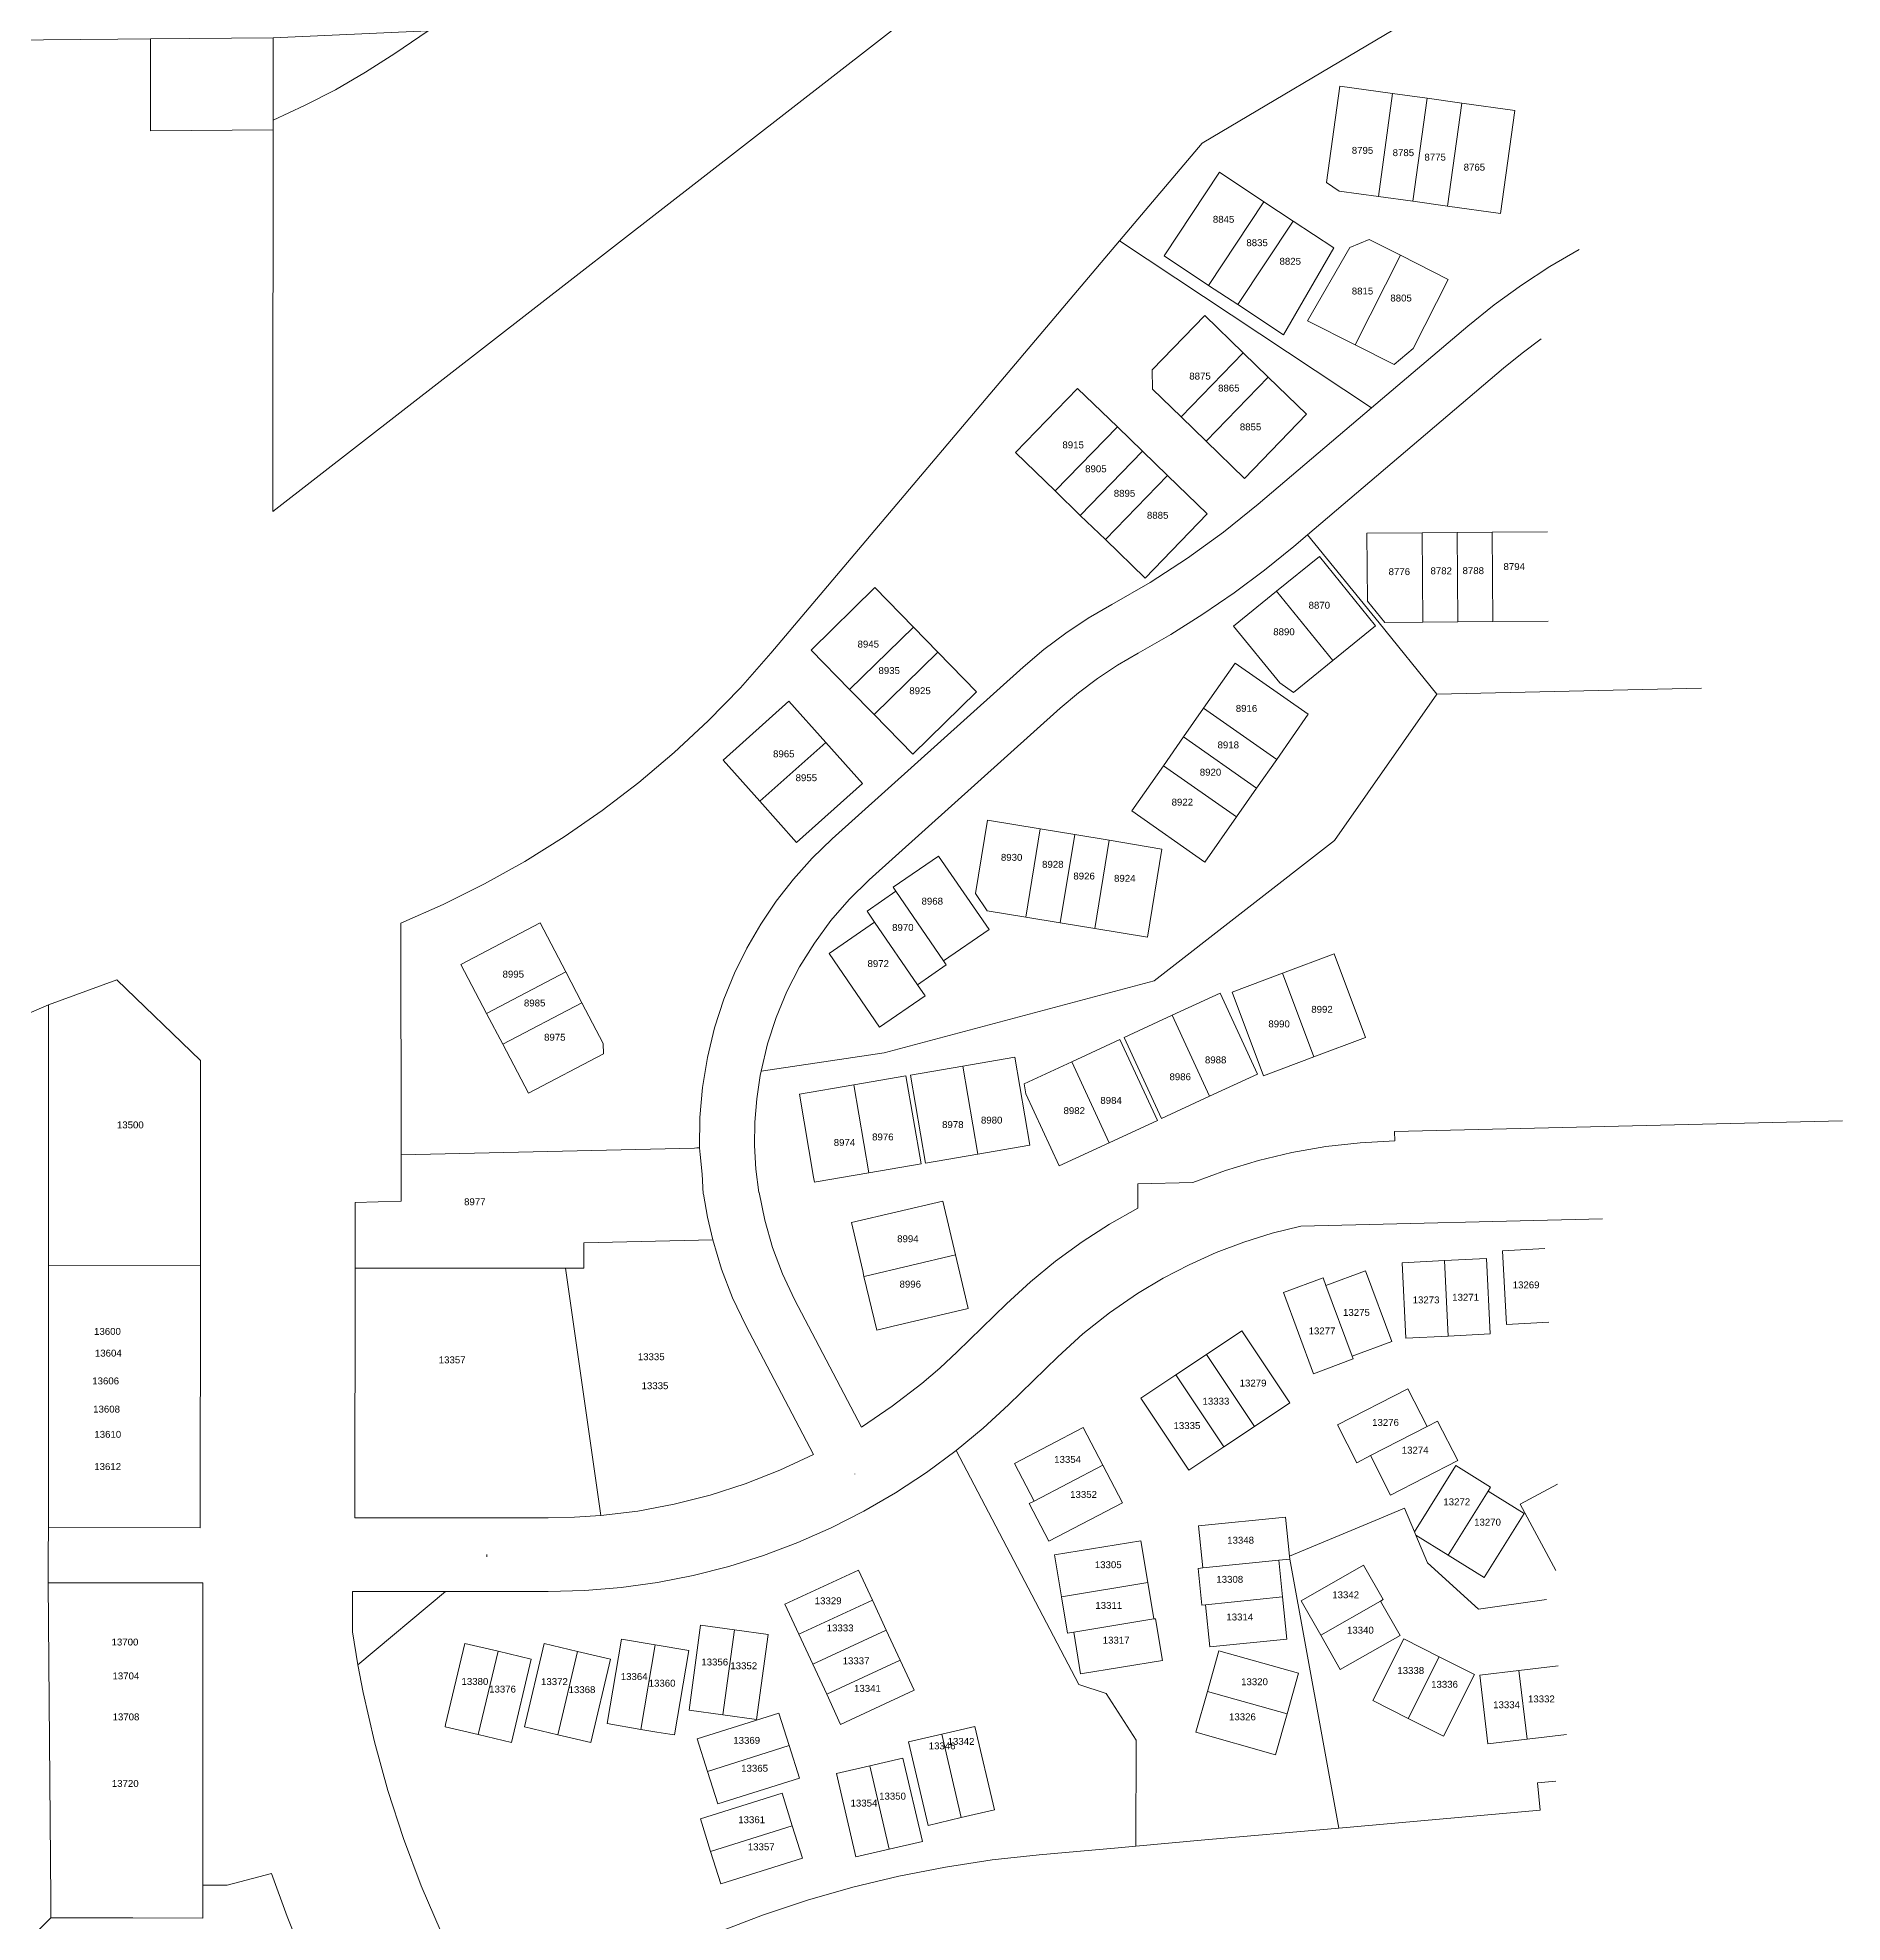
# Model space of a CAD drawing. Header units: feet. Extents: x 865220 to 2822444, y -2240498 to 975731.
# Drawn here: x 2819730 to 2821690, y 968769 to 970816 of the extents above; entities that cross this region are included whole.
import ezdxf
from ezdxf.enums import TextEntityAlignment as Align

# ---------------------------------------------------------------- set-up
doc = ezdxf.new("R2010")
doc.units = ezdxf.units.FT
doc.header["$LTSCALE"] = 0.015
doc.header["$MEASUREMENT"] = 0
doc.layers.add('Dakota County Addresses', color=7, linetype='Continuous')
doc.layers.add('Dakota County Parcels', color=7, linetype='Continuous')
doc.styles.add('Dimensions 100', font='arial.ttf')

# ---------------------------------------------------------------- blocks, each defined once
blk = doc.blocks.new('ACMAP_ANN_TEMPLATE_Dakota County Addresses')
at = {"layer": 'Dakota County Addresses', "style": 'Dimensions 100'}
blk.add_attdef('DakotaCountyAddress', text='', height=50, dxfattribs=at).set_placement((0, 0), align=Align.CENTER)

msp = doc.modelspace()

# ---------------------------------------------------------------- linework, layer by layer
at = {"layer": 'Dakota County Parcels', "lineweight": 5}
for p, q in [((2820118, 970798.9), (2820154.5, 970823.6)), ((2820995, 970701.7), (2821204.1, 970825.3)), ((2819852.8, 970714.9), (2819852.9, 970814.9)), ((2819985.8, 970726.5), (2819985.9, 970816.1)), ((2821130, 970659), (2821144.5, 970763.6)), ((2821201.9, 970755.6), (2821144.5, 970763.6)), ((2821186.4, 970643.6), (2821201.9, 970755.6)), ((2821239.6, 970750.4), (2821201.9, 970755.6)), ((2821224, 970638.4), (2821239.6, 970750.4)), ((2821277.2, 970745.1), (2821239.6, 970750.4)), ((2821261.6, 970633.2), (2821277.2, 970745.1)), ((2821334.6, 970737.1), (2821277.2, 970745.1)), ((2819985.8, 970716.1), (2819985.8, 970726.5)), ((2821319.1, 970625.2), (2821334.6, 970737.1)), ((2819852.8, 970714.9), (2819985.8, 970716.1)), ((2820905.1, 970595.4), (2820995, 970701.7)), ((2820953.6, 970579.2), (2821013.8, 970670)), ((2821013.8, 970670), (2821062.1, 970638)), ((2821130, 970659), (2821143.8, 970649.5)), ((2821001.9, 970547.1), (2821062.1, 970638)), ((2821062.1, 970638), (2821093.8, 970617)), ((2821186.4, 970643.6), (2821143.8, 970649.5)), ((2821224, 970638.4), (2821186.4, 970643.6)), ((2821261.6, 970633.2), (2821224, 970638.4)), ((2821033.6, 970526.2), (2821093.8, 970617)), ((2821093.8, 970617), (2821138, 970587.7)), ((2821319.1, 970625.2), (2821261.6, 970633.2)), ((2820526.7, 970147.5), (2820905.1, 970595.4)), ((2820905.1, 970595.4), (2821179.1, 970414)), ((2821155.5, 970588.1), (2821176.5, 970596.9)), ((2821210.4, 970579.8), (2821176.5, 970596.9)), ((2820953.6, 970579.2), (2821001.9, 970547.1)), ((2821083.2, 970493.3), (2821138, 970587.7)), ((2821109.5, 970508.7), (2821155.5, 970588.1)), ((2821161.2, 970482.5), (2821210.4, 970579.8)), ((2821210.4, 970579.8), (2821262.1, 970553.6)), ((2821262.1, 970553.6), (2821224.1, 970478.4)), ((2821001.9, 970547.1), (2821033.6, 970526.2)), ((2820940.9, 970455.5), (2820998, 970514.3)), ((2820998, 970514.3), (2821039.6, 970474)), ((2821033.6, 970526.2), (2821083.2, 970493.3)), ((2821109.5, 970508.7), (2821161.2, 970482.5)), ((2821179.1, 970414), (2821283.6, 970502.7)), ((2820972.1, 970404.3), (2821039.6, 970474)), ((2821039.6, 970474), (2821066.9, 970447.5)), ((2821161.2, 970482.5), (2821203.6, 970461.1)), ((2821203.6, 970461.1), (2821224.1, 970478.4)), ((2820941.2, 970434.3), (2820940.9, 970455.5)), ((2821109.6, 970276.3), (2821322.4, 970457)), ((2820859.8, 970435.2), (2820792.3, 970365.5)), ((2820859.8, 970435.2), (2820902.9, 970393.4)), ((2820941.2, 970434.3), (2820972.1, 970404.3)), ((2820999.4, 970377.9), (2821066.9, 970447.5)), ((2821066.9, 970447.5), (2821108.5, 970407.2)), ((2821055.8, 970309.3), (2821179.1, 970414)), ((2820835.4, 970323.8), (2820902.9, 970393.4)), ((2820902.9, 970393.4), (2820930.2, 970367)), ((2820972.1, 970404.3), (2820999.4, 970377.9)), ((2821108.5, 970407.2), (2821041, 970337.5)), ((2820999.4, 970377.9), (2821041, 970337.5)), ((2820792.3, 970365.5), (2820835.4, 970323.8)), ((2820862.7, 970297.3), (2820930.2, 970367)), ((2820930.2, 970367), (2820957.5, 970340.6)), ((2820890, 970270.9), (2820957.5, 970340.6)), ((2820957.5, 970340.6), (2821000.5, 970298.8)), ((2820835.4, 970323.8), (2820862.7, 970297.3)), ((2820862.7, 970297.3), (2820890, 970270.9)), ((2820933, 970229.2), (2821000.5, 970298.8)), ((2820890, 970270.9), (2820933, 970229.2)), ((2821094.6, 970263.5), (2821109.6, 970276.3)), ((2821187.3, 970180.5), (2821109.6, 970276.3)), ((2821234, 970278.3), (2821174, 970277.8)), ((2821174.6, 970204), (2821174, 970277.8)), ((2821272, 970278.6), (2821234, 970278.3)), ((2821234.8, 970181.3), (2821234, 970278.3)), ((2821310, 970279), (2821272, 970278.6)), ((2821272.8, 970181.6), (2821272, 970278.6)), ((2821370, 970279.5), (2821310, 970279)), ((2821310.8, 970182), (2821310, 970279)), ((2821122.4, 970252.7), (2821075.7, 970214.9)), ((2821183.4, 970177.3), (2821122.4, 970252.7)), ((2820570.2, 970151), (2820639.6, 970218.8)), ((2820639.6, 970218.8), (2820681.5, 970175.8)), ((2821075.7, 970214.9), (2821029.1, 970177.1)), ((2821075.7, 970214.9), (2821136.8, 970139.5)), ((2821193.3, 970181), (2821174.6, 970204)), ((2820612.1, 970108.1), (2820681.5, 970175.8)), ((2820681.5, 970175.8), (2820708.1, 970148.6)), ((2821029.1, 970177.1), (2821079.3, 970115.3)), ((2821183.4, 970177.3), (2821136.8, 970139.5)), ((2821250, 970103.1), (2821187.3, 970180.5)), ((2821234.8, 970181.3), (2821193.3, 970181)), ((2821272.8, 970181.6), (2821234.8, 970181.3)), ((2821310.8, 970182), (2821272.8, 970181.6)), ((2821370.8, 970182.5), (2821310.8, 970182)), ((2820570.2, 970151), (2820612.1, 970108.1)), ((2820638.7, 970080.9), (2820708.1, 970148.6)), ((2820708.1, 970148.6), (2820750, 970105.7)), ((2820593.2, 969945.9), (2820800.7, 970132.5)), ((2821030.8, 970136.9), (2820996.4, 970087.7)), ((2821030.8, 970136.9), (2821110.3, 970081.4)), ((2821136.8, 970139.5), (2821094.1, 970104.9)), ((2820612.1, 970108.1), (2820638.7, 970080.9)), ((2820680.6, 970038), (2820750, 970105.7)), ((2821079.3, 970115.3), (2821094.1, 970104.9)), ((2821138.8, 969944), (2821250, 970103.1)), ((2821537.3, 970109.5), (2821250, 970103.1)), ((2820474.6, 970031.5), (2820546.2, 970095.4)), ((2820546.2, 970095.4), (2820586.2, 970050.7)), ((2820633.3, 969901.3), (2820840.8, 970087.8)), ((2820996.4, 970087.7), (2820974.7, 970056.6)), ((2820996.4, 970087.7), (2821076, 970032.2)), ((2820638.7, 970080.9), (2820680.6, 970038)), ((2821110.3, 970081.4), (2821076, 970032.2)), ((2820514.6, 969986.7), (2820586.2, 970050.7)), ((2820586.2, 970050.7), (2820626.1, 970005.9)), ((2820974.7, 970056.6), (2820952.9, 970025.4)), ((2820974.7, 970056.6), (2821054.2, 970001)), ((2820474.6, 970031.5), (2820514.6, 969986.7)), ((2820952.9, 970025.4), (2820918.6, 969976.2)), ((2820952.9, 970025.4), (2821032.5, 969969.9)), ((2821076, 970032.2), (2821054.2, 970001)), ((2820554.5, 969942), (2820626.1, 970005.9)), ((2821054.2, 970001), (2821032.5, 969969.9)), ((2820514.6, 969986.7), (2820554.5, 969942)), ((2820761.9, 969966.1), (2820748.8, 969886.5)), ((2820819.2, 969956.7), (2820761.9, 969966.1)), ((2820918.6, 969976.2), (2820998.1, 969920.7)), ((2821032.5, 969969.9), (2820998.1, 969920.7)), ((2820803.4, 969861), (2820819.2, 969956.7)), ((2820856.7, 969950.5), (2820819.2, 969956.7)), ((2820856.7, 969950.5), (2820840.9, 969854.8)), ((2820894.1, 969944.4), (2820856.7, 969950.5)), ((2820894.1, 969944.4), (2820878.4, 969848.7)), ((2820951.4, 969934.9), (2820894.1, 969944.4)), ((2820942.8, 969791.6), (2821138.8, 969944)), ((2820659.3, 969893.4), (2820708.8, 969927.3)), ((2820763.6, 969847.3), (2820708.8, 969927.3)), ((2820951.4, 969934.9), (2820935.6, 969839.2)), ((2820631, 969867.5), (2820662.3, 969889)), ((2820662.3, 969889), (2820659.3, 969893.4)), ((2820714.1, 969813.4), (2820662.3, 969889)), ((2820748.8, 969886.5), (2820761.6, 969867.9)), ((2820639.3, 969855.4), (2820631, 969867.5)), ((2820803.4, 969861), (2820761.6, 969867.9)), ((2820840.9, 969854.8), (2820803.4, 969861)), ((2820125, 969602.6), (2820124.7, 969854.2)), ((2820189.9, 969809.5), (2820275.8, 969854.6)), ((2820275.8, 969854.6), (2820303.7, 969801.5)), ((2820589.8, 969821.5), (2820639.3, 969855.4)), ((2820685.8, 969787.5), (2820639.3, 969855.4)), ((2820763.6, 969847.3), (2820714.1, 969813.4)), ((2820878.4, 969848.7), (2820840.9, 969854.8)), ((2820935.6, 969839.2), (2820878.4, 969848.7)), ((2820589.8, 969821.5), (2820644.6, 969741.4)), ((2821138.4, 969821), (2821082.2, 969800)), ((2821172.4, 969730.1), (2821138.4, 969821)), ((2820189.9, 969809.5), (2820217.8, 969756.4)), ((2820217.8, 969756.4), (2820303.7, 969801.5)), ((2820303.7, 969801.5), (2820321.3, 969767.9)), ((2820685.8, 969787.5), (2820717.1, 969809)), ((2820714.1, 969813.4), (2820717.1, 969809)), ((2821082.2, 969800), (2821027.6, 969779.5)), ((2821082.2, 969800), (2821116.2, 969709.1)), ((2819742.1, 969765.6), (2819816.3, 969792.8)), ((2819816.3, 969792.8), (2819907.1, 969705.1)), ((2820649.5, 969713.4), (2820942.8, 969791.6)), ((2820694.1, 969775.3), (2820685.8, 969787.5)), ((2820962.3, 969754.4), (2821014.5, 969778.5)), ((2821055.3, 969690.5), (2821014.5, 969778.5)), ((2821061.6, 969688.7), (2821027.6, 969779.5)), ((2819261.1, 969560.4), (2819742.1, 969765.6)), ((2819741.9, 969482.8), (2819742.1, 969765.6)), ((2820217.8, 969756.4), (2820235.4, 969722.8)), ((2820235.4, 969722.8), (2820321.3, 969767.9)), ((2820321.3, 969767.9), (2820344.5, 969723.6)), ((2820694.1, 969775.3), (2820644.6, 969741.4)), ((2820910.2, 969730.2), (2820962.3, 969754.4)), ((2820962.3, 969754.4), (2821003.1, 969666.3)), ((2820235.4, 969722.8), (2820263.3, 969669.7)), ((2820344.8, 969712.4), (2820344.5, 969723.6)), ((2820853.5, 969703.9), (2820905.6, 969728.1)), ((2820946.4, 969640.1), (2820905.6, 969728.1)), ((2820950.9, 969642.2), (2820910.2, 969730.2)), ((2821116.2, 969709.1), (2821172.4, 969730.1)), ((2819906.9, 969482.7), (2819907.1, 969705.1)), ((2820344.8, 969712.4), (2820263.3, 969669.7)), ((2820678.3, 969689.3), (2820734.9, 969699.1)), ((2820734.9, 969699.1), (2820791.6, 969708.8)), ((2820751.3, 969603.5), (2820734.9, 969699.1)), ((2820808, 969613.2), (2820791.6, 969708.8)), ((2820853.5, 969703.9), (2820801.6, 969680)), ((2820894.2, 969615.9), (2820853.5, 969703.9)), ((2821061.6, 969688.7), (2821116.2, 969709.1)), ((2820557.5, 969668.7), (2820616.7, 969678.8)), ((2820616.7, 969678.8), (2820673.3, 969688.5)), ((2820633.1, 969583.2), (2820616.7, 969678.8)), ((2820689.7, 969592.9), (2820673.3, 969688.5)), ((2820694.7, 969593.7), (2820678.3, 969689.3)), ((2820803.5, 969669.1), (2820801.6, 969680)), ((2821003.1, 969666.3), (2821055.3, 969690.5)), ((2820557.5, 969668.7), (2820573, 969578.6)), ((2820839.8, 969590.7), (2820803.5, 969669.1)), ((2820950.9, 969642.2), (2821003.1, 969666.3)), ((2820894.2, 969615.9), (2820946.4, 969640.1)), ((2821203.9, 969627.9), (2821690.4, 969639.7)), ((2820751.3, 969603.5), (2820808, 969613.2)), ((2820839.8, 969590.7), (2820894.2, 969615.9)), ((2821203.9, 969627.9), (2821204.2, 969617.9)), ((2820125, 969602.6), (2820443.6, 969610.1)), ((2820125, 969552.3), (2820125, 969602.6)), ((2820633.1, 969583.2), (2820689.7, 969592.9)), ((2820694.7, 969593.7), (2820751.3, 969603.5)), ((2820573, 969578.6), (2820573.9, 969573.1)), ((2820573.9, 969573.1), (2820575.7, 969573.4)), ((2820575.7, 969573.4), (2820633.1, 969583.2)), ((2820925.2, 969571.2), (2820985, 969572.8)), ((2820925.2, 969571.4), (2820925.2, 969544.9)), ((2820074.9, 969479.6), (2820075, 969551.1)), ((2820075, 969551.1), (2820125, 969552.3)), ((2820513.4, 969561.7), (2820513.9, 969561.7)), ((2820614, 969529.1), (2820713.2, 969552.5)), ((2820713.2, 969552.5), (2820727, 969494.1)), ((2821102.3, 969525.4), (2821429.9, 969533.1)), ((2820323.4, 969507), (2820463.4, 969510.3)), ((2820323.4, 969479.7), (2820323.4, 969507)), ((2820727, 969494.1), (2820740.7, 969435.7)), ((2821258.1, 969487.8), (2821304, 969490.1)), ((2821304, 969490.1), (2821308, 969408.2)), ((2821321.3, 969498.4), (2821367.3, 969500.9)), ((2821321.3, 969498.4), (2821325.6, 969418.5)), ((2819741.8, 969197.8), (2819741.9, 969482.8)), ((2819741.9, 969482.8), (2819906.9, 969482.7)), ((2819906.7, 969197.7), (2819906.9, 969482.7)), ((2820074.7, 969208.6), (2820074.9, 969479.6)), ((2820303.4, 969479.7), (2820074.9, 969479.6)), ((2820342, 969211), (2820303.4, 969479.7)), ((2820303.4, 969479.7), (2820323.4, 969479.7)), ((2820627.7, 969470.7), (2820641.5, 969412.3)), ((2821083.2, 969453.1), (2821126.3, 969469.2)), ((2821129.5, 969460.7), (2821126.3, 969469.2)), ((2821129.5, 969460.7), (2821172.6, 969476.8)), ((2821172.6, 969476.8), (2821201.2, 969400)), ((2821212.1, 969485.5), (2821258.1, 969487.8)), ((2821212.1, 969485.5), (2821216.1, 969403.6)), ((2821258.1, 969487.8), (2821262.1, 969405.9)), ((2821116, 969365), (2821083.2, 969453.1)), ((2821158.1, 969383.9), (2821129.5, 969460.7)), ((2820624.9, 969307), (2820552.3, 969445.6)), ((2820782.5, 969440.9), (2820728.9, 969388.9)), ((2820499.2, 969417.5), (2820572.7, 969277.1)), ((2820999.9, 969386), (2821038.2, 969411.4)), ((2821038.2, 969411.4), (2821090.3, 969333.2)), ((2821262.1, 969405.9), (2821308, 969408.2)), ((2821325.6, 969418.5), (2821371.5, 969421)), ((2821158.1, 969383.9), (2821201.2, 969400)), ((2821216.1, 969403.6), (2821262.1, 969405.9)), ((2820784.7, 969331.3), (2820838.2, 969383.4)), ((2820966.6, 969363.8), (2820999.9, 969386)), ((2820999.9, 969386), (2821052, 969307.7)), ((2821116, 969365), (2821159.1, 969381.1)), ((2821159.1, 969381.1), (2821158.1, 969383.9)), ((2820928.3, 969338.3), (2820966.6, 969363.8)), ((2820966.6, 969363.8), (2821018.7, 969285.6)), ((2821141.9, 969309.3), (2821218.4, 969348.5)), ((2821239.4, 969307.6), (2821218.4, 969348.5)), ((2820980.4, 969260.1), (2820928.3, 969338.3)), ((2821052, 969307.7), (2821090.3, 969333.2)), ((2820791.3, 969267.5), (2820865.7, 969306.4)), ((2820887, 969265.7), (2820865.7, 969306.4)), ((2821018.7, 969285.6), (2821052, 969307.7)), ((2821162.9, 969268.3), (2821141.9, 969309.3)), ((2821177.7, 969276), (2821239.4, 969307.6)), ((2821239.4, 969307.6), (2821250.7, 969313.4)), ((2821250.7, 969313.4), (2821272.6, 969270.7)), ((2820980.4, 969260.1), (2821018.7, 969285.6)), ((2820861.1, 969027.6), (2820728, 969281.7)), ((2820812.6, 969226.7), (2820791.3, 969267.5)), ((2820812.6, 969226.7), (2820887, 969265.7)), ((2820908.4, 969224.9), (2820887, 969265.7)), ((2821177.7, 969276), (2821162.9, 969268.3)), ((2821199.6, 969233.2), (2821177.7, 969276)), ((2821199.6, 969233.2), (2821272.6, 969270.7)), ((2821225.7, 969193.1), (2821270.4, 969265.3)), ((2821270.4, 969265.3), (2821308.2, 969241.8)), ((2820617.7, 969256.1), (2820617.8, 969255.9)), ((2821380.9, 969245.2), (2821340.4, 969223.4)), ((2820807.3, 969223.9), (2820812.6, 969226.7)), ((2820828.6, 969183.2), (2820807.3, 969223.9)), ((2820828.6, 969183.2), (2820908.4, 969224.9)), ((2821262.3, 969167.9), (2821305.6, 969237.5)), ((2821305.6, 969237.5), (2821308.2, 969241.8)), ((2821305.6, 969237.5), (2821344.7, 969213.3)), ((2821340.4, 969223.4), (2821379.2, 969151.2)), ((2820284.8, 969208.4), (2820074.7, 969208.6)), ((2820991, 969199.7), (2821085.6, 969209.3)), ((2821085.6, 969209.3), (2821089.9, 969166.8)), ((2821214.9, 969219), (2821225.7, 969193.1)), ((2821301.4, 969143.6), (2821344.7, 969213.3)), ((2819741.7, 969167.8), (2819741.8, 969197.8)), ((2819741.8, 969197.8), (2819906.7, 969197.7)), ((2820834.8, 969168.1), (2820928.5, 969183.4)), ((2820936, 969138.1), (2820928.5, 969183.4)), ((2820991, 969199.7), (2820995.7, 969154)), ((2821225.7, 969193.1), (2821227, 969189.8)), ((2821227, 969189.8), (2821239.7, 969159.5)), ((2821227, 969189.8), (2821262.3, 969167.9)), ((2819741.7, 969137.8), (2819741.7, 969167.8)), ((2820218.1, 969166.1), (2820218.1, 969168.5)), ((2820842.2, 969122.7), (2820834.8, 969168.1)), ((2820995.7, 969154), (2821078.3, 969162.3)), ((2821078.3, 969162.3), (2821090.4, 969163.6)), ((2821078.3, 969162.3), (2821082.3, 969122.6)), ((2821089.9, 969166.8), (2821090.4, 969163.6)), ((2821090.4, 969163.6), (2821143.4, 968871.5)), ((2821262.3, 969167.9), (2821301.4, 969143.6)), ((2820541.8, 969114.8), (2820621.7, 969151.7)), ((2820621.7, 969151.7), (2820636.8, 969119.1)), ((2820995.7, 969154), (2820990.7, 969153.5)), ((2820990.7, 969153.5), (2820994.8, 969113.7)), ((2821102.4, 969118.2), (2821170.2, 969156.9)), ((2821170.2, 969156.9), (2821191.5, 969119.6)), ((2821239.7, 969159.5), (2821295.1, 969109.3)), ((2819741.7, 969137.8), (2819909.7, 969137.7)), ((2819909.5, 968809.3), (2819909.7, 969137.7)), ((2820173.2, 969128.5), (2820072.1, 969128.6)), ((2820072.2, 969084.7), (2820072.1, 969128.6)), ((2820078, 969048.7), (2820173.2, 969128.5)), ((2820284.7, 969128.4), (2820173.2, 969128.5)), ((2820842.2, 969122.7), (2820936, 969138.1)), ((2820848.7, 969083.2), (2820842.2, 969122.7)), ((2820942.4, 969098.6), (2820936, 969138.1)), ((2820998.7, 969114.1), (2821082.3, 969122.6)), ((2821082.3, 969122.6), (2821086.9, 969076.8)), ((2820557, 969082.1), (2820541.8, 969114.8)), ((2820557, 969082.1), (2820636.8, 969119.1)), ((2820636.8, 969119.1), (2820651.9, 969086.4)), ((2820994.8, 969113.7), (2820998.7, 969114.1)), ((2820998.7, 969114.1), (2821003.4, 969068.3)), ((2821102.4, 969118.2), (2821123.8, 969080.9)), ((2821123.8, 969080.9), (2821188.9, 969118.1)), ((2821191.5, 969119.6), (2821188.9, 969118.1)), ((2821188.9, 969118.1), (2821210.2, 969080.7)), ((2821295.1, 969109.3), (2821369.1, 969119.8)), ((2820078, 969048.7), (2820072.2, 969084.7)), ((2820437.8, 968999.5), (2820450.2, 969091.7)), ((2820450.2, 969091.7), (2820486.9, 969086.7)), ((2820486.9, 969086.7), (2820474.4, 968994.6)), ((2820486.9, 969086.7), (2820523.5, 969081.8)), ((2820523.5, 969081.8), (2820511.1, 968989.6)), ((2820572.1, 969049.5), (2820557, 969082.1)), ((2820572.1, 969049.5), (2820651.9, 969086.4)), ((2820651.9, 969086.4), (2820667, 969053.7)), ((2820855.6, 969084.3), (2820848.7, 969083.2)), ((2820855.6, 969084.3), (2820942.4, 969098.6)), ((2820863, 969039), (2820855.6, 969084.3)), ((2820942.4, 969098.6), (2820944.4, 969098.9)), ((2820951.8, 969053.5), (2820944.4, 969098.9)), ((2821123.8, 969080.9), (2821145.1, 969043.6)), ((2821145.1, 969043.6), (2821210.2, 969080.7)), ((2820194.2, 969072), (2820230.2, 969063.5)), ((2820230.2, 969063.5), (2820208.7, 968973)), ((2820230.2, 969063.5), (2820266.2, 969054.9)), ((2820259, 968981.4), (2820280.5, 969071.9)), ((2820280.5, 969071.9), (2820316.5, 969063.4)), ((2820316.5, 969063.4), (2820295, 968972.9)), ((2820316.5, 969063.4), (2820352.5, 969054.8)), ((2820348.9, 968984.9), (2820364.4, 969076.6)), ((2820364.4, 969076.6), (2820400.9, 969070.4)), ((2820400.9, 969070.4), (2820385.4, 968978.7)), ((2820400.9, 969070.4), (2820437.4, 969064.3)), ((2820437.4, 969064.3), (2820421.9, 968972.6)), ((2821000.7, 969019.8), (2821013.1, 969064.1)), ((2821003.4, 969068.3), (2821086.9, 969076.8)), ((2821013.1, 969064.1), (2821099.8, 969039.7)), ((2821180.5, 969009.9), (2821214.2, 969076.9)), ((2821214.2, 969076.9), (2821252.6, 969057.6)), ((2820266.2, 969054.9), (2820244.7, 968964.4)), ((2820352.5, 969054.8), (2820331, 968964.3)), ((2820587.2, 969016.8), (2820572.1, 969049.5)), ((2820587.2, 969016.8), (2820667, 969053.7)), ((2820667, 969053.7), (2820682.2, 969021.1)), ((2820863, 969039), (2820951.8, 969053.5)), ((2821087.3, 968995.4), (2821099.8, 969039.7)), ((2821218.9, 968990.6), (2821252.6, 969057.6)), ((2821252.6, 969057.6), (2821291, 969038.3)), ((2821296.5, 969037.4), (2821339.1, 969042.5)), ((2821339.1, 969042.5), (2821381.8, 969047.7)), ((2821348.1, 968968.1), (2821339.1, 969042.5)), ((2820682.2, 969021.1), (2820602.3, 968984.1)), ((2820861.1, 969027.6), (2820890.6, 969017.8)), ((2820988.2, 968975.5), (2821000.7, 969019.8)), ((2821000.7, 969019.8), (2821087.3, 968995.4)), ((2821257.3, 968971.3), (2821291, 969038.3)), ((2821305.5, 968962.9), (2821296.5, 969037.4)), ((2820474.4, 968994.6), (2820437.8, 968999.5)), ((2820602.3, 968984.1), (2820587.2, 969016.8)), ((2820890.6, 969017.8), (2820923.4, 968967.1)), ((2821180.5, 969009.9), (2821218.9, 968990.6)), ((2820208.7, 968973), (2820172.7, 968981.5)), ((2820295, 968972.9), (2820259, 968981.4)), ((2820385.4, 968978.7), (2820348.9, 968984.9)), ((2820535.3, 968996.3), (2820446.6, 968968.4)), ((2820511.1, 968989.6), (2820474.4, 968994.6)), ((2820546.4, 968961), (2820535.3, 968996.3)), ((2820712.1, 968973.4), (2820748.1, 968981.8)), ((2820748.1, 968981.8), (2820769.3, 968891.3)), ((2821074.8, 968951.1), (2821087.3, 968995.4)), ((2821218.9, 968990.6), (2821257.3, 968971.3)), ((2820244.7, 968964.4), (2820208.7, 968973)), ((2820331, 968964.3), (2820295, 968972.9)), ((2820446.6, 968968.4), (2820457.7, 968933.1)), ((2820546.4, 968961), (2820457.7, 968933.1)), ((2820557.5, 968925.7), (2820546.4, 968961)), ((2820676.1, 968965), (2820712.1, 968973.4)), ((2820697.3, 968874.4), (2820676.1, 968965)), ((2820712.1, 968973.4), (2820733.3, 968882.9)), ((2820988.2, 968975.5), (2821074.8, 968951.1)), ((2821305.5, 968962.9), (2821348.1, 968968.1)), ((2821348.1, 968968.1), (2821390.8, 968973.2)), ((2820597.8, 968930.7), (2820633.9, 968939.1)), ((2820633.9, 968939.1), (2820669.9, 968947.5)), ((2820633.9, 968939.1), (2820655.1, 968848.6)), ((2820669.9, 968947.5), (2820691.1, 968857)), ((2820457.7, 968933.1), (2820468.8, 968897.8)), ((2820468.8, 968897.8), (2820557.5, 968925.7)), ((2820619, 968840.1), (2820597.8, 968930.7)), ((2821359.4, 968920.7), (2821379.3, 968922.5)), ((2821359.4, 968920.7), (2821362, 968890.9)), ((2820538.7, 968909.3), (2820450, 968881.4)), ((2820549.8, 968874), (2820538.7, 968909.3)), ((2820450, 968881.4), (2820461, 968846.2)), ((2820733.3, 968882.9), (2820697.3, 968874.4)), ((2820769.3, 968891.3), (2820733.3, 968882.9)), ((2821143.4, 968871.5), (2821362, 968890.9)), ((2820549.8, 968874), (2820461, 968846.2)), ((2820560.9, 968838.7), (2820549.8, 968874)), ((2820691.1, 968857), (2820655.1, 968848.6)), ((2820461, 968846.2), (2820472.1, 968810.9)), ((2820472.1, 968810.9), (2820560.9, 968838.7)), ((2820655.1, 968848.6), (2820619, 968840.1)), ((2819984.2, 968822.2), (2819936.1, 968809.3)), ((2820001.1, 968775.4), (2819984.2, 968822.2)), ((2819909.5, 968809.3), (2819909.5, 968773.8)), ((2819936.1, 968809.3), (2819909.5, 968809.3))]:
    msp.add_line(p, q, dxfattribs=at)
for points in [[(2819985.5, 970301.4), (2819985.5, 970301.4), (2820688.2, 970847.4)], [(2819985.9, 970816.1), (2819985.9, 970816.1), (2820154.5, 970823.6)], [(2819695.9, 970813.5), (2819817.3, 970814.6), (2819852.9, 970814.9)], [(2819852.9, 970814.9), (2819895.5, 970815.3), (2819985.9, 970816.1)], [(2820118, 970798.9), (2820086.2, 970778.5), (2820053.6, 970759.6), (2820020.1, 970742.3), (2819985.8, 970726.5), (2819985.8, 970726.5)], [(2819985.8, 970716.1), (2819985.8, 970714.7), (2819985.6, 970363.9), (2819985.5, 970301.4)], [(2821404.5, 970586.1), (2821372.7, 970567.5), (2821341.9, 970547.4), (2821312.2, 970525.8), (2821283.6, 970502.7)], [(2821363.3, 970489.1), (2821342.5, 970473.4), (2821322.4, 970457)], [(2820896.8, 970200.3), (2820938.6, 970224.5), (2820979.1, 970250.7), (2821018.2, 970279), (2821055.8, 970309.3)], [(2820925.4, 970147.6), (2820961.1, 970168), (2820995.9, 970189.8), (2821029.8, 970213), (2821062.7, 970237.6), (2821094.6, 970263.5)], [(2820896.8, 970200.3), (2820871.3, 970185.5), (2820846.8, 970169.2), (2820823.2, 970151.5), (2820800.7, 970132.5)], [(2820124.7, 969854.2), (2820170.7, 969874.5), (2820215.6, 969896.9), (2820259.4, 969921.5), (2820302, 969948.1), (2820343.3, 969976.7), (2820383.2, 970007.3), (2820421.5, 970039.7), (2820458.3, 970074), (2820493.4, 970109.9), (2820526.7, 970147.5)], [(2820925.4, 970147.6), (2820903, 970134.5), (2820881.4, 970120.2), (2820860.6, 970104.6), (2820840.8, 970087.8)], [(2820449, 969610.2), (2820449.4, 969643.2), (2820452.3, 969676), (2820457.6, 969708.5), (2820465.4, 969740.5), (2820475.5, 969771.8), (2820486.9, 969799.9), (2820500.3, 969827.1), (2820515.5, 969853.3), (2820532.4, 969878.4), (2820551.1, 969902.3), (2820571.4, 969924.8), (2820593.2, 969945.9)], [(2820516, 969693.5), (2820516, 969693.7), (2820523, 969723.2), (2820532.4, 969752), (2820544, 969780), (2820557.8, 969807), (2820573.8, 969832.8), (2820591.7, 969857.2), (2820611.6, 969880.1), (2820633.3, 969901.3)], [(2820516, 969693.7), (2820516, 969693.5), (2820515.1, 969689)], [(2820516, 969693.7), (2820516, 969693.7), (2820649.5, 969713.4)], [(2820515.1, 969689), (2820511.3, 969663.7), (2820509.3, 969638.2), (2820508.9, 969612.7), (2820510.3, 969587.1), (2820513.4, 969561.7)], [(2821204.2, 969617.9), (2821166.7, 969615.9), (2821129.5, 969611.7), (2821092.5, 969605.2), (2821056.1, 969596.6), (2821020.2, 969585.7), (2820985, 969572.8)], [(2820443.6, 969610.1), (2820446.2, 969610.2), (2820449, 969610.2)], [(2820449, 969610.2), (2820449.9, 969603), (2820452, 969581.7), (2820453, 969560.3)], [(2820463.4, 969510.3), (2820457.7, 969535), (2820453.5, 969560.1)], [(2820552.3, 969445.6), (2820539.2, 969473.4), (2820528.4, 969502.1), (2820519.9, 969531.6), (2820513.9, 969561.7)], [(2820782.5, 969440.9), (2820808.5, 969464.9), (2820835.9, 969487.3), (2820864.6, 969508.2), (2820894.3, 969527.4), (2820925.2, 969544.9)], [(2820499.2, 969417.5), (2820484.9, 969447.5), (2820472.9, 969478.5), (2820463.4, 969510.3)], [(2820614, 969529.1), (2820626.3, 969476.8), (2820627.7, 969470.7)], [(2820924.9, 969452), (2820952.5, 969468.6), (2820981, 969483.4), (2821010.4, 969496.6), (2821040.4, 969508), (2821071.1, 969517.6), (2821102.3, 969525.4)], [(2820627.7, 969470.7), (2820629.3, 969471.1), (2820727, 969494.1)], [(2820838.2, 969383.4), (2820865.5, 969408.2), (2820894.5, 969431.1), (2820924.9, 969452)], [(2820641.5, 969412.3), (2820658, 969416.2), (2820740.7, 969435.7)], [(2820728.9, 969388.9), (2820710, 969371.2), (2820690.4, 969354.4), (2820658.4, 969329.6), (2820624.9, 969307)], [(2820728, 969281.7), (2820757, 969305.8), (2820784.7, 969331.3)], [(2820284.7, 969128.4), (2820324.4, 969129.5), (2820364, 969132.8), (2820403.3, 969138.3), (2820442.3, 969145.9), (2820480.8, 969155.7), (2820518.6, 969167.6), (2820555.8, 969181.5), (2820592.2, 969197.6), (2820627.5, 969215.6), (2820661.9, 969235.5), (2820695.6, 969257.7), (2820728, 969281.7)], [(2820572.7, 969277.1), (2820536.3, 969260.1), (2820498.8, 969245.4), (2820460.5, 969233.1), (2820421.5, 969223.2), (2820381.9, 969215.8), (2820342, 969211)], [(2820342, 969211), (2820313.4, 969209.1), (2820284.8, 969208.4)], [(2821089.9, 969166.8), (2821183, 969205.6), (2821214.9, 969219)], [(2819744.5, 968774), (2819744.3, 968794.2), (2819741.7, 969137.8)], [(2820172.7, 968981.5), (2820173.3, 968984.1), (2820194.2, 969072)], [(2820192.5, 968709), (2820168.5, 968758.3), (2820146.9, 968808.7), (2820127.5, 968860.1), (2820110.5, 968912.2), (2820095.9, 968965.1), (2820083.8, 969018.6), (2820078, 969048.7)], [(2820385.4, 968978.7), (2820402.6, 968975.8), (2820417, 968973.4), (2820421.9, 968972.6)], [(2820923.1, 968851.9), (2820923.1, 968851.9), (2820923.5, 968967), (2820923.5, 968967)], [(2820923, 968851.9), (2820923.1, 968851.9), (2820993.9, 968858.2), (2821143.4, 968871.5)], [(2820818.1, 968842.5), (2820767, 968836.9), (2820716.1, 968829.1), (2820665.7, 968819.2), (2820615.7, 968807.2), (2820566.2, 968793.1), (2820517.4, 968776.9), (2820469.3, 968758.6), (2820422, 968738.4), (2820375.6, 968716.2)], [(2820923.1, 968851.9), (2820923.1, 968851.8), (2820903.9, 968850.1), (2820818.1, 968842.5)], [(2819694.7, 968724.3), (2819724.5, 968754), (2819744.5, 968774)], [(2819909.5, 968773.8), (2819833.4, 968773.9), (2819744.5, 968774)], [(2820059.4, 968644.8), (2820038.4, 968687.6), (2820019, 968731.2), (2820001.1, 968775.4)]]:
    msp.add_lwpolyline(points, dxfattribs=at)

# ---------------------------------------------------------------- block references
at = {"layer": 'Dakota County Addresses', "lineweight": 5, "xscale": 0.15, "yscale": 0.15, "zscale": 0.15}
for p, values in [((2821169.2, 970690), {'DakotaCountyAddress': '8795'}), ((2821213.6, 970687.5), {'DakotaCountyAddress': '8785'}), ((2821248.1, 970682.6), {'DakotaCountyAddress': '8775'}), ((2821290.7, 970671.7), {'DakotaCountyAddress': '8765'}), ((2821018.3, 970615.1), {'DakotaCountyAddress': '8845'}), ((2821054.7, 970589.7), {'DakotaCountyAddress': '8835'}), ((2821090.7, 970569.5), {'DakotaCountyAddress': '8825'}), ((2821169.2, 970537.2), {'DakotaCountyAddress': '8815'}), ((2821211.1, 970529.6), {'DakotaCountyAddress': '8805'}), ((2820992.7, 970444.8), {'DakotaCountyAddress': '8875'}), ((2821024, 970431.8), {'DakotaCountyAddress': '8865'}), ((2821047.6, 970389.6), {'DakotaCountyAddress': '8855'}), ((2820854.9, 970370.1), {'DakotaCountyAddress': '8915'}), ((2820879.6, 970344.1), {'DakotaCountyAddress': '8905'}), ((2820910.7, 970317.5), {'DakotaCountyAddress': '8895'}), ((2820946.7, 970293.6), {'DakotaCountyAddress': '8885'}), ((2821209.2, 970232.4), {'DakotaCountyAddress': '8776'}), ((2821254.7, 970233.3), {'DakotaCountyAddress': '8782'}), ((2821289.5, 970233.5), {'DakotaCountyAddress': '8788'}), ((2821334, 970237.9), {'DakotaCountyAddress': '8794'}), ((2821122.3, 970195.9), {'DakotaCountyAddress': '8870'}), ((2821083.9, 970167.1), {'DakotaCountyAddress': '8890'}), ((2820632.4, 970153.7), {'DakotaCountyAddress': '8945'}), ((2820655.1, 970125), {'DakotaCountyAddress': '8935'}), ((2820688.6, 970103.1), {'DakotaCountyAddress': '8925'}), ((2821043.2, 970083.9), {'DakotaCountyAddress': '8916'}), ((2820540.6, 970034.5), {'DakotaCountyAddress': '8965'}), ((2821023.4, 970044.2), {'DakotaCountyAddress': '8918'}), ((2821004.1, 970014.6), {'DakotaCountyAddress': '8920'}), ((2820565.1, 970008.6), {'DakotaCountyAddress': '8955'}), ((2820973.5, 969982.1), {'DakotaCountyAddress': '8922'}), ((2820788.1, 969922.1), {'DakotaCountyAddress': '8930'}), ((2820832.8, 969914.5), {'DakotaCountyAddress': '8928'}), ((2820866.8, 969901.8), {'DakotaCountyAddress': '8926'}), ((2820911, 969899.3), {'DakotaCountyAddress': '8924'}), ((2820701.9, 969874.5), {'DakotaCountyAddress': '8968'}), ((2820669.9, 969845.9), {'DakotaCountyAddress': '8970'}), ((2820246.8, 969795.2), {'DakotaCountyAddress': '8995'}), ((2820643.2, 969806.7), {'DakotaCountyAddress': '8972'}), ((2820270, 969763.9), {'DakotaCountyAddress': '8985'}), ((2821125.2, 969757), {'DakotaCountyAddress': '8992'}), ((2821078.6, 969741.2), {'DakotaCountyAddress': '8990'}), ((2820291.9, 969726.7), {'DakotaCountyAddress': '8975'}), ((2821009.7, 969702.1), {'DakotaCountyAddress': '8988'}), ((2820971.2, 969683.8), {'DakotaCountyAddress': '8986'}), ((2820856.1, 969647), {'DakotaCountyAddress': '8982'}), ((2820896.1, 969658.1), {'DakotaCountyAddress': '8984'}), ((2819830.8, 969631.5), {'DakotaCountyAddress': '13500'}), ((2820724.2, 969631.8), {'DakotaCountyAddress': '8978'}), ((2820766.4, 969636.7), {'DakotaCountyAddress': '8980'}), ((2820606.5, 969612.4), {'DakotaCountyAddress': '8974'}), ((2820648.2, 969618.4), {'DakotaCountyAddress': '8976'}), ((2820205, 969548), {'DakotaCountyAddress': '8977'}), ((2820675.4, 969507.8), {'DakotaCountyAddress': '8994'}), ((2820678, 969458.5), {'DakotaCountyAddress': '8996'}), ((2821238.2, 969441.4), {'DakotaCountyAddress': '13273'}), ((2821281.2, 969444.3), {'DakotaCountyAddress': '13271'}), ((2821346.9, 969457.7), {'DakotaCountyAddress': '13269'}), ((2821162.6, 969427.8), {'DakotaCountyAddress': '13275'}), ((2819806, 969407.2), {'DakotaCountyAddress': '13600'}), ((2821125.2, 969407.7), {'DakotaCountyAddress': '13277'}), ((2819806.9, 969383.6), {'DakotaCountyAddress': '13604'}), ((2820396.6, 969379.7), {'DakotaCountyAddress': '13335'}), ((2820396.6, 969379.7), {'DakotaCountyAddress': '13335'}), ((2820396.6, 969379.7), {'DakotaCountyAddress': '13335'}), ((2820396.6, 969379.7), {'DakotaCountyAddress': '13335'}), ((2820396.6, 969379.7), {'DakotaCountyAddress': '13335'}), ((2820396.6, 969379.7), {'DakotaCountyAddress': '13335'}), ((2820180.4, 969376.3), {'DakotaCountyAddress': '13357'}), ((2819804, 969353.4), {'DakotaCountyAddress': '13606'}), ((2820400.7, 969348.2), {'DakotaCountyAddress': '13335'}), ((2821050.3, 969351.1), {'DakotaCountyAddress': '13279'}), ((2819805, 969322.8), {'DakotaCountyAddress': '13608'}), ((2819805, 969322.8), {'DakotaCountyAddress': '13608'}), ((2821010, 969331.4), {'DakotaCountyAddress': '13333'}), ((2820978.5, 969304.9), {'DakotaCountyAddress': '13335'}), ((2821194.2, 969308.3), {'DakotaCountyAddress': '13276'}), ((2819806.3, 969295.4), {'DakotaCountyAddress': '13610'}), ((2821226.4, 969278.2), {'DakotaCountyAddress': '13274'}), ((2819806.2, 969260.4), {'DakotaCountyAddress': '13612'}), ((2820848.9, 969268.2), {'DakotaCountyAddress': '13354'}), ((2820866.2, 969230.1), {'DakotaCountyAddress': '13352'}), ((2821271.6, 969222.1), {'DakotaCountyAddress': '13272'}), ((2821305, 969200), {'DakotaCountyAddress': '13270'}), ((2821036.8, 969180.4), {'DakotaCountyAddress': '13348'}), ((2820893, 969153.8), {'DakotaCountyAddress': '13305'}), ((2821025, 969137.9), {'DakotaCountyAddress': '13308'}), ((2820588.8, 969114.6), {'DakotaCountyAddress': '13329'}), ((2821150.9, 969121.1), {'DakotaCountyAddress': '13342'}), ((2820893.6, 969109.6), {'DakotaCountyAddress': '13311'}), ((2821035.9, 969097), {'DakotaCountyAddress': '13314'}), ((2820601.8, 969085.1), {'DakotaCountyAddress': '13333'}), ((2821166.9, 969082.7), {'DakotaCountyAddress': '13340'}), ((2819825, 969069.8), {'DakotaCountyAddress': '13700'}), ((2820901.6, 969071.8), {'DakotaCountyAddress': '13317'}), ((2819826, 969033), {'DakotaCountyAddress': '13704'}), ((2820378.1, 969032.3), {'DakotaCountyAddress': '13364'}), ((2820465.6, 969048.1), {'DakotaCountyAddress': '13356'}), ((2820497.1, 969044), {'DakotaCountyAddress': '13352'}), ((2820619.1, 969049.4), {'DakotaCountyAddress': '13337'}), ((2821221.6, 969038.9), {'DakotaCountyAddress': '13338'}), ((2820205.1, 969027), {'DakotaCountyAddress': '13380'}), ((2820235.1, 969018.7), {'DakotaCountyAddress': '13376'}), ((2820291.5, 969026.8), {'DakotaCountyAddress': '13372'}), ((2820321.4, 969018.1), {'DakotaCountyAddress': '13368'}), ((2820408.4, 969025.1), {'DakotaCountyAddress': '13360'}), ((2820631.5, 969019.5), {'DakotaCountyAddress': '13341'}), ((2821051.9, 969026.7), {'DakotaCountyAddress': '13320'}), ((2821258.3, 969023.9), {'DakotaCountyAddress': '13336'}), ((2821325.7, 969001.7), {'DakotaCountyAddress': '13334'}), ((2821363.5, 969008), {'DakotaCountyAddress': '13332'}), ((2819826.1, 968988.5), {'DakotaCountyAddress': '13708'}), ((2821038.8, 968988.6), {'DakotaCountyAddress': '13326'}), ((2820500.3, 968963), {'DakotaCountyAddress': '13369'}), ((2820712.6, 968957), {'DakotaCountyAddress': '13346'}), ((2820733.1, 968961.9), {'DakotaCountyAddress': '13342'}), ((2820508.9, 968932.7), {'DakotaCountyAddress': '13365'}), ((2819825.3, 968916.2), {'DakotaCountyAddress': '13720'}), ((2820627.7, 968894.9), {'DakotaCountyAddress': '13354'}), ((2820658.7, 968902.4), {'DakotaCountyAddress': '13350'}), ((2820505.7, 968876.8), {'DakotaCountyAddress': '13361'}), ((2820516.1, 968847.4), {'DakotaCountyAddress': '13357'})]:
    msp.add_blockref('ACMAP_ANN_TEMPLATE_Dakota County Addresses', p, dxfattribs=at).add_auto_attribs(values)

doc.saveas('drawing.dxf')
